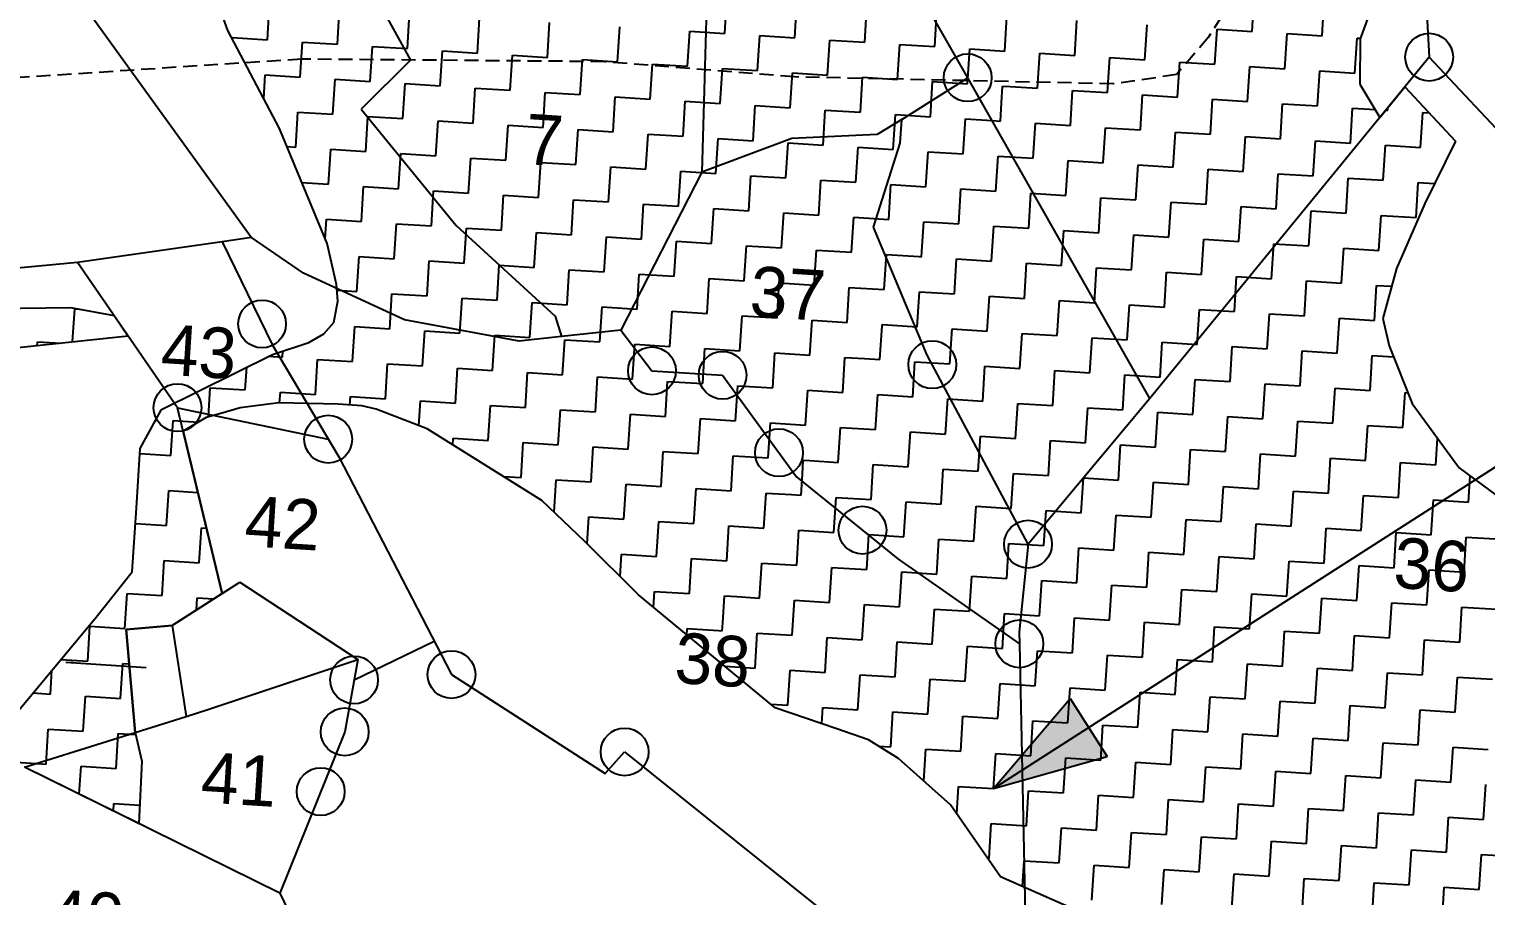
# Model space of a CAD drawing. Header units: metres. Extents: x 283327 to 285518, y 2014808 to 2017186.
# Drawn here: x 283588 to 284109, y 2015779 to 2016089 of the extents above; entities that cross this region are included whole.
import ezdxf
from ezdxf.enums import TextEntityAlignment as Align

# ---------------------------------------------------------------- set-up
doc = ezdxf.new("R2010")
doc.units = ezdxf.units.M
doc.header["$MEASUREMENT"] = 0
doc.linetypes.add('DASHED', pattern=[0.75, 0.5, -0.25])
for name, color, linetype in [('LINE_FOOTPATH', 1, 'DASHED'), ('POLY_HATCH', 12, 'Continuous'), ('POLY_PARCEL', 6, 'Continuous'), ('TEXT_PARCEL', 7, 'Continuous')]:
    doc.layers.add(name, color=color, linetype=linetype)
doc.styles.get("Standard").update_dxf_attribs({"font": 'arial.ttf'})
doc.styles.add('TEXT_MAP', font='', dxfattribs={"height": 2.5})
doc.styles.get('TEXT_MAP').set_extended_font_data('Kruti Dev 050')
doc.dimstyles.get("Standard").update_dxf_attribs({"dimtxt": 0.18, "dimasz": 0.18, "dimexe": 0.18, "dimexo": 0.0625, "dimgap": 0.09, "dimtad": 0, "dimtih": 1, "dimtoh": 1, "dimdec": 4, "dimzin": 0, "dimdsep": 46, "dimtxsty": 'Standard', "dimcen": 0.09, "dimadec": 0, "dimazin": 0, "dimtfac": 1, "dimtdec": 4, "dimtofl": 0, "dimtmove": 0, "dimatfit": 3, "dimfxl": 1, "dimtolj": 1, "dimtzin": 0, "dimarcsym": 0})

msp = doc.modelspace()

# ---------------------------------------------------------------- hatches: boundary and pattern name
h = msp.add_hatch(color=256)
h.paths.add_polyline_path([(283966.62, 2015839.52), (283959.95, 2015849.92), (283932.61, 2015817.73)])
h.paths.add_polyline_path([(283932.61, 2015817.73), (283973.28, 2015829.12), (283966.62, 2015839.52)])

# ---------------------------------------------------------------- linework, layer by layer
for points in [[(283932.61, 2015817.73), (284137.47, 2015949.01)], [(283932.61, 2015817.73), (283959.95, 2015849.92)], [(283959.95, 2015849.92), (283973.28, 2015829.12)], [(283932.61, 2015817.73), (283973.28, 2015829.12)]]:
    msp.add_lwpolyline(points)
for centre in [(284088.29, 2016079.09), (283923.38, 2016071.74), (283671.2, 2015983.74), (283810.53, 2015966.99), (283910.72, 2015969.2), (283835.78, 2015965.41), (283640.97, 2015953.83), (283694.83, 2015942.56), (283855.94, 2015937.74), (283885.77, 2015910.06), (283944.95, 2015905.03), (283941.84, 2015869.43), (283738.89, 2015858.45), (283704.08, 2015856.53), (283700.73, 2015837.98), (283800.77, 2015830.81), (283692.16, 2015816.63)]:
    msp.add_circle(centre, 8.54)
at = {"layer": 'LINE_FOOTPATH', "ltscale": 10}
for p, q in [((284030.33, 2016119.02), (284009.44, 2016086.23)), ((284009.44, 2016086.23), (283998.01, 2016072.84)), ((283685.37, 2016078.39), (283575.49, 2016071.2)), ((283793.56, 2016077.47), (283685.37, 2016078.39)), ((283861.47, 2016072.02), (283793.56, 2016077.47)), ((283975.45, 2016069.55), (283861.47, 2016072.02)), ((283998.01, 2016072.84), (283975.45, 2016069.55))]:
    msp.add_line(p, q, dxfattribs=at)
at = {"layer": 'POLY_HATCH'}
for p, q in [((284072.88, 2016110.89), (284063.63, 2016085.64)), ((283658.98, 2016088.57), (283651.72, 2016108.61)), ((283677.39, 2016053.62), (283658.98, 2016088.57)), ((284063.63, 2016085.64), (284063.57, 2016069.39)), ((284063.57, 2016069.39), (284070.69, 2016057.58)), ((284070.69, 2016057.58), (284079.62, 2016068.5)), ((284079.62, 2016068.5), (284097.7, 2016049.07)), ((283694.41, 2016012.53), (283677.39, 2016053.62)), ((284097.7, 2016049.07), (284086.73, 2016026.81)), ((284086.73, 2016026.81), (284076.65, 2016003.53)), ((283697.74, 2015997.84), (283694.41, 2016012.53)), ((284076.65, 2016003.53), (284071.7, 2015985.67)), ((283698.22, 2015991.85), (283697.74, 2015997.84)), ((283696.89, 2015984.27), (283698.22, 2015991.85)), ((283568.57, 2015989.22), (283602.68, 2015989.63)), ((283602.68, 2015989.63), (283618.31, 2015986.75)), ((283618.31, 2015986.75), (283623.37, 2015979.39)), ((284071.7, 2015985.67), (284073.96, 2015975.96)), ((283687.92, 2015977.17), (283693.23, 2015980.24)), ((283693.23, 2015980.24), (283696.89, 2015984.27)), ((283623.37, 2015979.39), (283568.41, 2015973.62)), ((283674.87, 2015972.88), (283687.92, 2015977.17)), ((284073.96, 2015975.96), (284082.23, 2015955.36)), ((283635.29, 2015953.23), (283674.87, 2015972.88)), ((283663.39, 2015953.83), (283656.44, 2015951.71)), ((283677.13, 2015955.52), (283663.39, 2015953.83)), ((283698.4, 2015955.03), (283677.13, 2015955.52)), ((283706.89, 2015954.5), (283698.4, 2015955.03)), ((283711.93, 2015953.33), (283706.89, 2015954.5)), ((284082.23, 2015955.36), (284098.97, 2015932.31)), ((283627.6, 2015939.24), (283635.29, 2015953.23)), ((283651.25, 2015950.34), (283643, 2015945.4)), ((283656.44, 2015951.71), (283651.25, 2015950.34)), ((283730.23, 2015946.22), (283711.93, 2015953.33)), ((283643, 2015945.4), (283656.91, 2015887.42)), ((283771.22, 2015920.65), (283730.23, 2015946.22)), ((283626.26, 2015918.03), (283627.6, 2015939.24)), ((284098.97, 2015932.31), (284124.58, 2015913.48)), ((283624.82, 2015895.13), (283626.26, 2015918.03)), ((283786.49, 2015906.06), (283771.22, 2015920.65)), ((283805.74, 2015886.97), (283786.49, 2015906.06)), ((283611.87, 2015878.92), (283624.82, 2015895.13)), ((283656.91, 2015887.42), (283639.12, 2015875.97)), ((283854.61, 2015846.55), (283805.74, 2015886.97)), ((283584.22, 2015845.74), (283611.87, 2015878.92)), ((283639.12, 2015875.97), (283622.58, 2015874.58)), ((283622.58, 2015874.58), (283625.78, 2015837.73)), ((283876.3, 2015839.23), (283854.61, 2015846.55)), ((283887.97, 2015835.09), (283876.3, 2015839.23)), ((283625.78, 2015837.73), (283628.18, 2015827.46)), ((283898.63, 2015828.46), (283887.97, 2015835.09)), ((283627.19, 2015805.19), (283586.33, 2015825.33)), ((283628.18, 2015827.46), (283627.19, 2015805.19)), ((283917.19, 2015811.96), (283898.63, 2015828.46)), ((283935.16, 2015786.13), (283917.19, 2015811.96)), ((283966.66, 2015772.23), (283935.16, 2015786.13))]:
    msp.add_line(p, q, dxfattribs=at)
at = {"layer": 'POLY_HATCH', "linetype": 'Continuous'}
for p, q in [((283836.53, 2016087.57), (283837.32, 2016100.08)), ((284025, 2016088.27), (284025.79, 2016100.78)), ((283673.09, 2016085.29), (283673.87, 2016097.8)), ((283698.11, 2016083.71), (283698.9, 2016096.23)), ((283723.13, 2016082.14), (283723.92, 2016094.65)), ((283861.56, 2016085.99), (283862.34, 2016098.51)), ((283886.58, 2016084.42), (283887.37, 2016096.93)), ((283911.61, 2016082.84), (283912.39, 2016095.36)), ((284050.03, 2016086.7), (284050.81, 2016099.21)), ((283748.16, 2016080.57), (283748.95, 2016093.08)), ((283773.18, 2016078.99), (283773.97, 2016091.5)), ((283798.21, 2016077.42), (283799, 2016089.93)), ((283936.63, 2016081.27), (283937.42, 2016093.78)), ((283961.65, 2016079.7), (283962.44, 2016092.21)), ((283986.68, 2016078.12), (283987.47, 2016090.63)), ((284011.7, 2016076.55), (284012.49, 2016089.06)), ((284012.49, 2016089.06), (284025, 2016088.27)), ((283660.54, 2016085.6), (283660.57, 2016086.08)), ((283660.57, 2016086.08), (283673.09, 2016085.29)), ((283684.81, 2016071.99), (283685.6, 2016084.5)), ((283685.6, 2016084.5), (283698.11, 2016083.71)), ((283823.23, 2016075.84), (283824.02, 2016088.35)), ((283824.02, 2016088.35), (283836.53, 2016087.57)), ((283848.26, 2016074.27), (283849.04, 2016086.78)), ((283849.04, 2016086.78), (283861.56, 2016085.99)), ((283873.28, 2016072.69), (283874.07, 2016085.21)), ((283874.07, 2016085.21), (283886.58, 2016084.42)), ((284036.73, 2016074.97), (284037.51, 2016087.49)), ((284037.51, 2016087.49), (284050.03, 2016086.7)), ((284061.75, 2016073.4), (284062.54, 2016085.91)), ((284062.54, 2016085.91), (284063.7, 2016085.84)), ((283709.84, 2016070.41), (283710.62, 2016082.93)), ((283710.62, 2016082.93), (283723.13, 2016082.14)), ((283734.86, 2016068.84), (283735.65, 2016081.35)), ((283735.65, 2016081.35), (283748.16, 2016080.57)), ((283759.88, 2016067.27), (283760.67, 2016079.78)), ((283760.67, 2016079.78), (283773.18, 2016078.99)), ((283898.31, 2016071.12), (283899.09, 2016083.63)), ((283899.09, 2016083.63), (283911.61, 2016082.84)), ((283923.33, 2016069.54), (283924.12, 2016082.06)), ((283924.12, 2016082.06), (283936.63, 2016081.27)), ((283948.35, 2016067.97), (283949.14, 2016080.48)), ((283949.14, 2016080.48), (283961.65, 2016079.7)), ((283973.38, 2016066.4), (283974.17, 2016078.91)), ((283974.17, 2016078.91), (283986.68, 2016078.12)), ((283784.91, 2016065.69), (283785.7, 2016078.2)), ((283785.7, 2016078.2), (283798.21, 2016077.42)), ((283809.93, 2016064.12), (283810.72, 2016076.63)), ((283810.72, 2016076.63), (283823.23, 2016075.84)), ((283834.96, 2016062.54), (283835.74, 2016075.06)), ((283835.74, 2016075.06), (283848.26, 2016074.27)), ((283859.98, 2016060.97), (283860.77, 2016073.48)), ((283860.77, 2016073.48), (283873.28, 2016072.69)), ((283998.4, 2016064.82), (283999.19, 2016077.33)), ((283999.19, 2016077.33), (284011.7, 2016076.55)), ((284023.43, 2016063.25), (284024.22, 2016075.76)), ((284024.22, 2016075.76), (284036.73, 2016074.97)), ((284048.45, 2016061.67), (284049.24, 2016074.19)), ((284049.24, 2016074.19), (284061.75, 2016073.4)), ((283671.77, 2016064.3), (283672.3, 2016072.78)), ((283672.3, 2016072.78), (283684.81, 2016071.99)), ((283696.54, 2016058.69), (283697.32, 2016071.2)), ((283697.32, 2016071.2), (283709.84, 2016070.41)), ((283721.56, 2016057.12), (283722.35, 2016069.63)), ((283722.35, 2016069.63), (283734.86, 2016068.84)), ((283885.01, 2016059.39), (283885.79, 2016071.91)), ((283885.79, 2016071.91), (283898.31, 2016071.12)), ((283910.03, 2016057.82), (283910.82, 2016070.33)), ((283910.82, 2016070.33), (283923.33, 2016069.54)), ((283935.46, 2016062.75), (283935.84, 2016068.76)), ((283935.84, 2016068.76), (283938.59, 2016068.58)), ((283938.59, 2016068.58), (283948.35, 2016067.97)), ((283746.58, 2016055.54), (283747.37, 2016068.05)), ((283747.37, 2016068.05), (283759.88, 2016067.27)), ((283771.61, 2016053.97), (283772.4, 2016066.48)), ((283772.4, 2016066.48), (283784.91, 2016065.69)), ((283796.63, 2016052.39), (283797.42, 2016064.9)), ((283797.42, 2016064.9), (283809.93, 2016064.12)), ((283821.66, 2016050.82), (283822.45, 2016063.33)), ((283822.45, 2016063.33), (283834.96, 2016062.54)), ((283960.08, 2016054.67), (283960.87, 2016067.18)), ((283960.87, 2016067.18), (283973.38, 2016066.4)), ((283985.1, 2016053.1), (283985.89, 2016065.61)), ((283985.89, 2016065.61), (283998.4, 2016064.82)), ((284010.13, 2016051.52), (284010.92, 2016064.03)), ((284010.92, 2016064.03), (284023.43, 2016063.25)), ((283683.24, 2016046.96), (283684.02, 2016059.48)), ((283684.02, 2016059.48), (283696.54, 2016058.69)), ((283708.26, 2016045.39), (283709.05, 2016057.9)), ((283709.05, 2016057.9), (283721.56, 2016057.12)), ((283846.68, 2016049.24), (283847.47, 2016061.76)), ((283847.47, 2016061.76), (283859.98, 2016060.97)), ((283871.71, 2016047.67), (283872.49, 2016060.18)), ((283872.49, 2016060.18), (283885.01, 2016059.39)), ((283896.73, 2016046.09), (283897.52, 2016058.61)), ((283897.52, 2016058.61), (283910.03, 2016057.82)), ((283935.06, 2016056.25), (283935.46, 2016062.75)), ((284035.15, 2016049.95), (284035.94, 2016062.46)), ((284035.94, 2016062.46), (284048.45, 2016061.67)), ((284060.18, 2016048.37), (284060.96, 2016060.89)), ((284060.96, 2016060.89), (284069, 2016060.38)), ((284072.78, 2016060.14), (284073.48, 2016060.1)), ((284073.48, 2016060.1), (284073.54, 2016061.07)), ((284085.2, 2016046.8), (284085.99, 2016059.31)), ((284085.99, 2016059.31), (284088.3, 2016059.17)), ((283733.29, 2016043.82), (283734.07, 2016056.33)), ((283734.07, 2016056.33), (283746.58, 2016055.54)), ((283758.31, 2016042.24), (283759.1, 2016054.75)), ((283759.1, 2016054.75), (283771.61, 2016053.97)), ((283783.33, 2016040.67), (283784.12, 2016053.18)), ((283784.12, 2016053.18), (283796.63, 2016052.39)), ((283921.76, 2016044.52), (283922.54, 2016057.03)), ((283922.54, 2016057.03), (283932.08, 2016056.43)), ((283932.08, 2016056.43), (283935.06, 2016056.25)), ((283946.78, 2016042.95), (283947.57, 2016055.46)), ((283947.57, 2016055.46), (283960.08, 2016054.67)), ((283971.8, 2016041.37), (283972.59, 2016053.88)), ((283972.59, 2016053.88), (283985.1, 2016053.1)), ((283808.36, 2016039.09), (283809.15, 2016051.6)), ((283809.15, 2016051.6), (283821.66, 2016050.82)), ((283833.38, 2016037.52), (283834.17, 2016050.03)), ((283834.17, 2016050.03), (283846.68, 2016049.24)), ((283858.41, 2016035.94), (283859.19, 2016048.46)), ((283859.19, 2016048.46), (283871.71, 2016047.67)), ((283996.83, 2016039.8), (283997.62, 2016052.31)), ((283997.62, 2016052.31), (284010.13, 2016051.52)), ((284021.85, 2016038.22), (284022.64, 2016050.74)), ((284022.64, 2016050.74), (284035.15, 2016049.95)), ((284046.88, 2016036.65), (284047.67, 2016049.16)), ((284047.67, 2016049.16), (284060.18, 2016048.37)), ((284071.9, 2016035.07), (284072.69, 2016047.59)), ((284072.69, 2016047.59), (284085.2, 2016046.8)), ((283680.07, 2016047.16), (283683.24, 2016046.96)), ((283694.96, 2016033.66), (283695.75, 2016046.18)), ((283695.75, 2016046.18), (283708.26, 2016045.39)), ((283719.99, 2016032.09), (283720.77, 2016044.6)), ((283720.77, 2016044.6), (283733.29, 2016043.82)), ((283745.01, 2016030.52), (283745.8, 2016043.03)), ((283745.8, 2016043.03), (283758.31, 2016042.24)), ((283883.43, 2016034.37), (283884.22, 2016046.88)), ((283884.22, 2016046.88), (283896.73, 2016046.09)), ((283908.46, 2016032.8), (283909.24, 2016045.31)), ((283909.24, 2016045.31), (283921.76, 2016044.52)), ((283933.48, 2016031.22), (283934.27, 2016043.73)), ((283934.27, 2016043.73), (283946.78, 2016042.95)), ((283770.03, 2016028.94), (283770.82, 2016041.45)), ((283770.82, 2016041.45), (283783.33, 2016040.67)), ((283795.06, 2016027.37), (283795.85, 2016039.88)), ((283795.85, 2016039.88), (283808.36, 2016039.09)), ((283820.08, 2016025.79), (283820.87, 2016038.31)), ((283820.87, 2016038.31), (283833.38, 2016037.52)), ((283958.51, 2016029.65), (283959.29, 2016042.16)), ((283959.29, 2016042.16), (283971.8, 2016041.37)), ((283983.53, 2016028.07), (283984.32, 2016040.58)), ((283984.32, 2016040.58), (283996.83, 2016039.8)), ((284008.55, 2016026.5), (284009.34, 2016039.01)), ((284009.34, 2016039.01), (284021.85, 2016038.22)), ((284033.58, 2016024.92), (284034.37, 2016037.44)), ((284034.37, 2016037.44), (284046.88, 2016036.65)), ((283685.41, 2016034.27), (283694.96, 2016033.66)), ((283706.69, 2016020.37), (283707.47, 2016032.88)), ((283707.47, 2016032.88), (283719.99, 2016032.09)), ((283845.11, 2016024.22), (283845.9, 2016036.73)), ((283845.9, 2016036.73), (283858.41, 2016035.94)), ((283870.13, 2016022.64), (283870.92, 2016035.16)), ((283870.92, 2016035.16), (283883.43, 2016034.37)), ((283895.16, 2016021.07), (283895.94, 2016033.58)), ((283895.94, 2016033.58), (283908.46, 2016032.8)), ((283920.18, 2016019.5), (283920.97, 2016032.01)), ((283920.97, 2016032.01), (283933.48, 2016031.22)), ((284058.6, 2016023.35), (284059.39, 2016035.86)), ((284059.39, 2016035.86), (284071.9, 2016035.07)), ((284083.63, 2016021.78), (284084.42, 2016034.29)), ((284084.42, 2016034.29), (284090.23, 2016033.92)), ((283731.71, 2016018.79), (283732.5, 2016031.3)), ((283732.5, 2016031.3), (283745.01, 2016030.52)), ((283756.74, 2016017.22), (283757.52, 2016029.73)), ((283757.52, 2016029.73), (283770.03, 2016028.94)), ((283781.76, 2016015.64), (283782.55, 2016028.15)), ((283782.55, 2016028.15), (283795.06, 2016027.37)), ((283806.78, 2016014.07), (283807.57, 2016026.58)), ((283807.57, 2016026.58), (283820.08, 2016025.79)), ((283945.21, 2016017.92), (283945.99, 2016030.43)), ((283945.99, 2016030.43), (283958.51, 2016029.65)), ((283970.23, 2016016.35), (283971.02, 2016028.86)), ((283971.02, 2016028.86), (283983.53, 2016028.07)), ((283995.26, 2016014.77), (283996.04, 2016027.29)), ((283996.04, 2016027.29), (284008.55, 2016026.5)), ((283831.81, 2016012.49), (283832.6, 2016025.01)), ((283832.6, 2016025.01), (283845.11, 2016024.22)), ((283856.83, 2016010.92), (283857.62, 2016023.43)), ((283857.62, 2016023.43), (283870.13, 2016022.64)), ((283881.86, 2016009.35), (283882.64, 2016021.86)), ((283882.64, 2016021.86), (283895.16, 2016021.07)), ((284020.28, 2016013.2), (284021.07, 2016025.71)), ((284021.07, 2016025.71), (284033.58, 2016024.92)), ((284045.3, 2016011.62), (284046.09, 2016024.14)), ((284046.09, 2016024.14), (284058.6, 2016023.35)), ((284070.33, 2016010.05), (284071.12, 2016022.56)), ((284071.12, 2016022.56), (284083.63, 2016021.78)), ((283693.73, 2016014.15), (283694.17, 2016021.15)), ((283694.17, 2016021.15), (283706.69, 2016020.37)), ((283718.41, 2016007.07), (283719.2, 2016019.58)), ((283719.2, 2016019.58), (283731.71, 2016018.79)), ((283743.44, 2016005.49), (283744.22, 2016018)), ((283744.22, 2016018), (283756.74, 2016017.22)), ((283768.46, 2016003.92), (283769.25, 2016016.43)), ((283769.25, 2016016.43), (283781.76, 2016015.64)), ((283907, 2016009.66), (283907.67, 2016020.28)), ((283907.67, 2016020.28), (283912.53, 2016019.98)), ((283912.53, 2016019.98), (283920.18, 2016019.5)), ((283931.91, 2016006.2), (283932.69, 2016018.71)), ((283932.69, 2016018.71), (283945.21, 2016017.92)), ((283956.93, 2016004.62), (283957.72, 2016017.13)), ((283957.72, 2016017.13), (283970.23, 2016016.35)), ((283793.48, 2016002.34), (283794.27, 2016014.86)), ((283794.27, 2016014.86), (283806.78, 2016014.07)), ((283818.51, 2016000.77), (283819.3, 2016013.28)), ((283819.3, 2016013.28), (283831.81, 2016012.49)), ((283843.53, 2015999.19), (283844.32, 2016011.71)), ((283844.32, 2016011.71), (283856.83, 2016010.92)), ((283981.96, 2016003.05), (283982.74, 2016015.56)), ((283982.74, 2016015.56), (283995.26, 2016014.77)), ((284006.98, 2016001.47), (284007.77, 2016013.99)), ((284007.77, 2016013.99), (284020.28, 2016013.2)), ((284032, 2015999.9), (284032.79, 2016012.41)), ((284032.79, 2016012.41), (284045.3, 2016011.62)), ((283705.11, 2015995.34), (283705.9, 2016007.85)), ((283705.9, 2016007.85), (283718.41, 2016007.07)), ((283730.14, 2015993.77), (283730.92, 2016006.28)), ((283730.92, 2016006.28), (283743.44, 2016005.49)), ((283868.56, 2015997.62), (283869.35, 2016010.13)), ((283869.35, 2016010.13), (283881.86, 2016009.35)), ((283893.58, 2015996.05), (283894.37, 2016008.56)), ((283894.37, 2016008.56), (283906.02, 2016007.83)), ((283906.02, 2016007.83), (283906.88, 2016007.77)), ((283906.88, 2016007.77), (283907, 2016009.66)), ((283918.61, 2015994.47), (283919.39, 2016006.98)), ((283919.39, 2016006.98), (283931.91, 2016006.2)), ((284057.03, 2015998.33), (284057.82, 2016010.84)), ((284057.82, 2016010.84), (284070.33, 2016010.05)), ((283755.16, 2015992.19), (283755.95, 2016004.7)), ((283755.95, 2016004.7), (283768.46, 2016003.92)), ((283780.19, 2015990.62), (283780.97, 2016003.13)), ((283780.97, 2016003.13), (283793.48, 2016002.34)), ((283805.21, 2015989.04), (283806, 2016001.56)), ((283806, 2016001.56), (283818.51, 2016000.77)), ((283943.63, 2015992.9), (283944.42, 2016005.41)), ((283944.42, 2016005.41), (283956.93, 2016004.62)), ((283968.66, 2015991.32), (283969.44, 2016003.84)), ((283969.44, 2016003.84), (283981.96, 2016003.05)), ((283993.68, 2015989.75), (283994.47, 2016002.26)), ((283994.47, 2016002.26), (284006.98, 2016001.47)), ((284018.71, 2015988.17), (284019.49, 2016000.69)), ((284019.49, 2016000.69), (284032, 2015999.9)), ((283697.9, 2015995.79), (283705.11, 2015995.34)), ((283830.23, 2015987.47), (283831.02, 2015999.98)), ((283831.02, 2015999.98), (283843.53, 2015999.19)), ((283855.26, 2015985.9), (283856.05, 2015998.41)), ((283856.05, 2015998.41), (283868.56, 2015997.62)), ((283880.28, 2015984.32), (283881.07, 2015996.83)), ((283881.07, 2015996.83), (283893.58, 2015996.05)), ((284043.73, 2015986.6), (284044.52, 2015999.11)), ((284044.52, 2015999.11), (284057.03, 2015998.33)), ((284068.75, 2015985.03), (284069.54, 2015997.54)), ((284069.54, 2015997.54), (284074.9, 2015997.2)), ((283716.84, 2015982.04), (283717.62, 2015994.55)), ((283717.62, 2015994.55), (283730.14, 2015993.77)), ((283741.86, 2015980.47), (283742.65, 2015992.98)), ((283742.65, 2015992.98), (283755.16, 2015992.19)), ((283766.89, 2015978.89), (283767.67, 2015991.41)), ((283767.67, 2015991.41), (283780.19, 2015990.62)), ((283905.31, 2015982.75), (283906.1, 2015995.26)), ((283906.1, 2015995.26), (283918.61, 2015994.47)), ((283930.33, 2015981.17), (283931.12, 2015993.68)), ((283931.12, 2015993.68), (283943.63, 2015992.9)), ((283955.36, 2015979.6), (283956.14, 2015992.11)), ((283956.14, 2015992.11), (283968.66, 2015991.32)), ((283980.38, 2015978.02), (283981.17, 2015990.54)), ((283981.17, 2015990.54), (283993.68, 2015989.75)), ((283603.48, 2015977.3), (283604.23, 2015989.13)), ((283604.23, 2015989.13), (283606.05, 2015989.01)), ((283791.91, 2015977.32), (283792.7, 2015989.83)), ((283792.7, 2015989.83), (283805.21, 2015989.04)), ((283816.94, 2015975.74), (283817.72, 2015988.26)), ((283817.72, 2015988.26), (283830.23, 2015987.47)), ((283841.96, 2015974.17), (283842.75, 2015986.68)), ((283842.75, 2015986.68), (283855.26, 2015985.9)), ((283866.98, 2015972.6), (283867.77, 2015985.11)), ((283867.77, 2015985.11), (283880.28, 2015984.32)), ((284005.41, 2015976.45), (284006.19, 2015988.96)), ((284006.19, 2015988.96), (284018.71, 2015988.17)), ((284030.43, 2015974.87), (284031.22, 2015987.39)), ((284031.22, 2015987.39), (284043.73, 2015986.6)), ((284055.45, 2015973.3), (284056.24, 2015985.81)), ((284056.24, 2015985.81), (284068.75, 2015985.03)), ((283703.54, 2015970.32), (283704.32, 2015982.83)), ((283704.32, 2015982.83), (283716.84, 2015982.04)), ((283728.56, 2015968.74), (283729.35, 2015981.25)), ((283729.35, 2015981.25), (283741.86, 2015980.47)), ((283892.01, 2015971.02), (283892.77, 2015983.12)), ((283892.77, 2015983.12), (283892.8, 2015983.53)), ((283892.8, 2015983.53), (283892.99, 2015983.52)), ((283892.99, 2015983.52), (283905.31, 2015982.75)), ((283917.03, 2015969.45), (283917.82, 2015981.96)), ((283917.82, 2015981.96), (283930.33, 2015981.17)), ((283942.06, 2015967.87), (283942.84, 2015980.39)), ((283942.84, 2015980.39), (283955.36, 2015979.6)), ((283590.84, 2015975.98), (283590.93, 2015977.4)), ((283590.93, 2015977.4), (283599.36, 2015976.87)), ((283753.59, 2015967.17), (283754.37, 2015979.68)), ((283754.37, 2015979.68), (283766.89, 2015978.89)), ((283778.61, 2015965.59), (283779.4, 2015978.11)), ((283779.4, 2015978.11), (283791.91, 2015977.32)), ((283803.64, 2015964.02), (283804.42, 2015976.53)), ((283804.42, 2015976.53), (283816.94, 2015975.74)), ((283828.66, 2015962.44), (283829.45, 2015974.96)), ((283829.45, 2015974.96), (283841.96, 2015974.17)), ((283967.08, 2015966.3), (283967.87, 2015978.81)), ((283967.87, 2015978.81), (283980.38, 2015978.02)), ((283992.11, 2015964.72), (283992.89, 2015977.24)), ((283992.89, 2015977.24), (284005.41, 2015976.45)), ((284017.13, 2015963.15), (284017.92, 2015975.66)), ((284017.92, 2015975.66), (284030.43, 2015974.87)), ((283673.51, 2015972.21), (283678.51, 2015971.89)), ((283678.51, 2015971.89), (283678.65, 2015974.12)), ((283690.24, 2015958.59), (283691.03, 2015971.1)), ((283691.03, 2015971.1), (283703.54, 2015970.32)), ((283715.26, 2015957.02), (283716.05, 2015969.53)), ((283716.05, 2015969.53), (283728.56, 2015968.74)), ((283853.68, 2015960.87), (283854.47, 2015973.38)), ((283854.47, 2015973.38), (283866.98, 2015972.6)), ((283878.71, 2015959.3), (283879.5, 2015971.81)), ((283879.5, 2015971.81), (283886.47, 2015971.37)), ((283886.47, 2015971.37), (283892.01, 2015971.02)), ((283903.73, 2015957.72), (283904.52, 2015970.23)), ((283904.52, 2015970.23), (283917.03, 2015969.45)), ((284042.16, 2015961.58), (284042.94, 2015974.09)), ((284042.94, 2015974.09), (284055.45, 2015973.3)), ((284067.18, 2015960), (284067.97, 2015972.51)), ((284067.97, 2015972.51), (284075.54, 2015972.04)), ((283665.21, 2015960.17), (283665.73, 2015968.34)), ((283740.29, 2015955.44), (283741.07, 2015967.96)), ((283741.07, 2015967.96), (283753.59, 2015967.17)), ((283765.31, 2015953.87), (283766.1, 2015966.38)), ((283766.1, 2015966.38), (283778.61, 2015965.59)), ((283790.34, 2015952.29), (283791.12, 2015964.81)), ((283791.12, 2015964.81), (283803.64, 2015964.02)), ((283928.76, 2015956.15), (283929.55, 2015968.66)), ((283929.55, 2015968.66), (283942.06, 2015967.87)), ((283953.78, 2015954.57), (283954.57, 2015967.09)), ((283954.57, 2015967.09), (283967.08, 2015966.3)), ((283978.81, 2015953), (283979.59, 2015965.51)), ((283979.59, 2015965.51), (283992.11, 2015964.72)), ((283652.05, 2015950.55), (283652.7, 2015960.95)), ((283652.7, 2015960.95), (283665.21, 2015960.17)), ((283677.48, 2015955.51), (283677.73, 2015959.38)), ((283677.73, 2015959.38), (283690.24, 2015958.59)), ((283815.36, 2015950.72), (283816.15, 2015963.23)), ((283816.15, 2015963.23), (283828.66, 2015962.44)), ((283840.39, 2015949.15), (283841.17, 2015961.66)), ((283841.17, 2015961.66), (283853.68, 2015960.87)), ((283865.41, 2015947.57), (283866.2, 2015960.08)), ((283866.2, 2015960.08), (283878.71, 2015959.3)), ((284003.83, 2015951.42), (284004.62, 2015963.94)), ((284004.62, 2015963.94), (284017.13, 2015963.15)), ((284028.86, 2015949.85), (284029.64, 2015962.36)), ((284029.64, 2015962.36), (284042.16, 2015961.58)), ((284053.88, 2015948.28), (284054.67, 2015960.79)), ((284054.67, 2015960.79), (284067.18, 2015960)), ((284078.9, 2015946.7), (284079.69, 2015959.21)), ((284079.69, 2015959.21), (284080.71, 2015959.15)), ((283702.56, 2015954.77), (283702.75, 2015957.8)), ((283702.75, 2015957.8), (283715.26, 2015957.02)), ((283727.22, 2015947.39), (283727.78, 2015956.23)), ((283727.78, 2015956.23), (283740.29, 2015955.44)), ((283752.01, 2015942.14), (283752.8, 2015954.66)), ((283752.8, 2015954.66), (283765.31, 2015953.87)), ((283890.43, 2015946), (283891.22, 2015958.51)), ((283891.22, 2015958.51), (283903.73, 2015957.72)), ((283915.46, 2015944.42), (283916.25, 2015956.93)), ((283916.25, 2015956.93), (283928.76, 2015956.15)), ((283940.48, 2015942.85), (283941.27, 2015955.36)), ((283941.27, 2015955.36), (283953.78, 2015954.57)), ((283965.51, 2015941.27), (283966.29, 2015953.79)), ((283966.29, 2015953.79), (283978.81, 2015953)), ((283638.62, 2015936.72), (283639.4, 2015949.23)), ((283639.4, 2015949.23), (283648.44, 2015948.66)), ((283777.04, 2015940.57), (283777.82, 2015953.08)), ((283777.82, 2015953.08), (283790.34, 2015952.29)), ((283802.06, 2015938.99), (283802.85, 2015951.51)), ((283802.85, 2015951.51), (283815.36, 2015950.72)), ((283827.09, 2015937.42), (283827.87, 2015949.93)), ((283827.87, 2015949.93), (283840.39, 2015949.15)), ((283990.53, 2015939.7), (283991.32, 2015952.21)), ((283991.32, 2015952.21), (284003.83, 2015951.42)), ((284015.56, 2015938.13), (284016.34, 2015950.64)), ((284016.34, 2015950.64), (284028.86, 2015949.85)), ((284040.58, 2015936.55), (284041.37, 2015949.06)), ((284041.37, 2015949.06), (284053.88, 2015948.28)), ((283852.11, 2015935.85), (283852.9, 2015948.36)), ((283852.9, 2015948.36), (283865.41, 2015947.57)), ((283877.13, 2015934.27), (283877.92, 2015946.78)), ((283877.92, 2015946.78), (283890.43, 2015946)), ((283902.16, 2015932.7), (283902.95, 2015945.21)), ((283902.95, 2015945.21), (283915.46, 2015944.42)), ((283927.18, 2015931.12), (283927.97, 2015943.64)), ((283927.97, 2015943.64), (283940.48, 2015942.85)), ((284065.61, 2015934.98), (284066.39, 2015947.49)), ((284066.39, 2015947.49), (284078.9, 2015946.7)), ((283739.35, 2015940.53), (283739.5, 2015942.93)), ((283739.5, 2015942.93), (283752.01, 2015942.14)), ((283763.74, 2015928.84), (283764.52, 2015941.36)), ((283764.52, 2015941.36), (283777.04, 2015940.57)), ((283788.76, 2015927.27), (283789.55, 2015939.78)), ((283789.55, 2015939.78), (283802.06, 2015938.99)), ((283813.79, 2015925.7), (283814.57, 2015938.21)), ((283814.57, 2015938.21), (283827.09, 2015937.42)), ((283952.21, 2015929.55), (283953, 2015942.06)), ((283953, 2015942.06), (283965.51, 2015941.27)), ((283977.23, 2015927.97), (283978.02, 2015940.49)), ((283978.02, 2015940.49), (283990.53, 2015939.7)), ((284002.26, 2015926.4), (284003.04, 2015938.91)), ((284003.04, 2015938.91), (284015.56, 2015938.13)), ((284090.63, 2015933.4), (284091.23, 2015942.96)), ((283627.48, 2015937.42), (283638.62, 2015936.72)), ((283838.81, 2015924.12), (283839.6, 2015936.63)), ((283839.6, 2015936.63), (283852.11, 2015935.85)), ((283864.31, 2015930.03), (283864.62, 2015935.06)), ((283864.62, 2015935.06), (283866.92, 2015934.91)), ((283866.92, 2015934.91), (283877.13, 2015934.27)), ((283888.86, 2015920.97), (283889.65, 2015933.48)), ((283889.65, 2015933.48), (283902.16, 2015932.7)), ((284027.28, 2015924.83), (284028.07, 2015937.34)), ((284028.07, 2015937.34), (284040.58, 2015936.55)), ((284052.31, 2015923.25), (284053.09, 2015935.76)), ((284053.09, 2015935.76), (284065.61, 2015934.98)), ((284077.33, 2015921.68), (284078.12, 2015934.19)), ((284078.12, 2015934.19), (284090.63, 2015933.4)), ((283757.45, 2015929.24), (283763.74, 2015928.84)), ((283775.53, 2015916.54), (283776.25, 2015928.06)), ((283776.25, 2015928.06), (283788.76, 2015927.27)), ((283863.84, 2015922.55), (283864.31, 2015930.03)), ((283913.88, 2015919.4), (283914.67, 2015931.91)), ((283914.67, 2015931.91), (283927.18, 2015931.12)), ((283938.91, 2015917.82), (283939.7, 2015930.34)), ((283939.7, 2015930.34), (283952.21, 2015929.55)), ((283963.93, 2015916.25), (283964.72, 2015928.76)), ((283964.72, 2015928.76), (283977.23, 2015927.97)), ((284102.36, 2015920.1), (284102.94, 2015929.39)), ((283637.04, 2015911.69), (283637.83, 2015924.2)), ((283637.83, 2015924.2), (283648.24, 2015923.55)), ((283800.49, 2015913.97), (283801.27, 2015926.48)), ((283801.27, 2015926.48), (283813.79, 2015925.7)), ((283825.51, 2015912.4), (283826.3, 2015924.91)), ((283826.3, 2015924.91), (283838.81, 2015924.12)), ((283850.54, 2015910.82), (283851.32, 2015923.33)), ((283851.32, 2015923.33), (283860.41, 2015922.76)), ((283860.41, 2015922.76), (283863.84, 2015922.55)), ((283988.96, 2015914.68), (283989.74, 2015927.19)), ((283989.74, 2015927.19), (284002.26, 2015926.4)), ((284013.98, 2015913.1), (284014.77, 2015925.61)), ((284014.77, 2015925.61), (284027.28, 2015924.83)), ((284039.01, 2015911.53), (284039.79, 2015924.04)), ((284039.79, 2015924.04), (284052.31, 2015923.25)), ((284064.03, 2015909.95), (284064.82, 2015922.46)), ((284064.82, 2015922.46), (284077.33, 2015921.68)), ((283875.56, 2015909.25), (283876.35, 2015921.76)), ((283876.35, 2015921.76), (283888.86, 2015920.97)), ((283900.58, 2015907.67), (283901.37, 2015920.19)), ((283901.37, 2015920.19), (283913.88, 2015919.4)), ((283925.61, 2015906.1), (283926.4, 2015918.61)), ((283926.4, 2015918.61), (283938.91, 2015917.82)), ((284089.06, 2015908.38), (284089.84, 2015920.89)), ((284089.84, 2015920.89), (284102.36, 2015920.1)), ((283625.91, 2015912.39), (283637.04, 2015911.69)), ((283787.37, 2015905.19), (283787.97, 2015914.76)), ((283787.97, 2015914.76), (283800.49, 2015913.97)), ((283812.21, 2015900.67), (283813, 2015913.18)), ((283813, 2015913.18), (283825.51, 2015912.4)), ((283950.63, 2015904.52), (283951.42, 2015917.04)), ((283951.42, 2015917.04), (283963.93, 2015916.25)), ((283975.66, 2015902.95), (283976.45, 2015915.46)), ((283976.45, 2015915.46), (283988.96, 2015914.68)), ((284000.68, 2015901.38), (284001.47, 2015913.89)), ((284001.47, 2015913.89), (284013.98, 2015913.1)), ((284025.71, 2015899.8), (284026.49, 2015912.31)), ((284026.49, 2015912.31), (284039.01, 2015911.53)), ((283648.77, 2015898.39), (283649.55, 2015910.9)), ((283649.55, 2015910.9), (283651.3, 2015910.79)), ((283837.24, 2015899.1), (283838.02, 2015911.61)), ((283838.02, 2015911.61), (283850.54, 2015910.82)), ((283862.26, 2015897.52), (283863.05, 2015910.03)), ((283863.05, 2015910.03), (283875.56, 2015909.25)), ((283887.29, 2015895.95), (283888.07, 2015908.46)), ((283888.07, 2015908.46), (283900.58, 2015907.67)), ((283912.31, 2015894.37), (283913.1, 2015906.89)), ((283913.1, 2015906.89), (283925.61, 2015906.1)), ((284050.73, 2015898.23), (284051.52, 2015910.74)), ((284051.52, 2015910.74), (284064.03, 2015909.95)), ((284075.76, 2015896.65), (284076.54, 2015909.17)), ((284076.54, 2015909.17), (284089.06, 2015908.38)), ((284100.78, 2015895.08), (284101.57, 2015907.59)), ((284101.57, 2015907.59), (284114.08, 2015906.8)), ((283937.33, 2015892.8), (283938.12, 2015905.31)), ((283938.12, 2015905.31), (283950.63, 2015904.52)), ((283962.36, 2015891.23), (283963.15, 2015903.74)), ((283963.15, 2015903.74), (283975.66, 2015902.95)), ((283987.38, 2015889.65), (283988.17, 2015902.16)), ((283988.17, 2015902.16), (284000.68, 2015901.38)), ((283635.47, 2015886.67), (283636.25, 2015899.18)), ((283636.25, 2015899.18), (283648.77, 2015898.39)), ((283799.2, 2015893.46), (283799.7, 2015901.46)), ((283799.7, 2015901.46), (283812.21, 2015900.67)), ((283823.94, 2015887.37), (283824.72, 2015899.88)), ((283824.72, 2015899.88), (283837.24, 2015899.1)), ((283848.96, 2015885.8), (283849.75, 2015898.31)), ((283849.75, 2015898.31), (283862.26, 2015897.52)), ((283873.99, 2015884.22), (283874.77, 2015896.74)), ((283874.77, 2015896.74), (283887.29, 2015895.95)), ((284012.41, 2015888.08), (284013.2, 2015900.59)), ((284013.2, 2015900.59), (284025.71, 2015899.8)), ((284037.43, 2015886.5), (284038.22, 2015899.01)), ((284038.22, 2015899.01), (284050.73, 2015898.23)), ((284062.46, 2015884.93), (284063.24, 2015897.44)), ((284063.24, 2015897.44), (284075.76, 2015896.65)), ((283899.01, 2015882.65), (283899.8, 2015895.16)), ((283899.8, 2015895.16), (283912.31, 2015894.37)), ((283924.04, 2015881.07), (283924.82, 2015893.59)), ((283924.82, 2015893.59), (283937.33, 2015892.8)), ((283949.06, 2015879.5), (283949.85, 2015892.01)), ((283949.85, 2015892.01), (283962.36, 2015891.23)), ((284087.48, 2015883.35), (284088.27, 2015895.87)), ((284088.27, 2015895.87), (284100.78, 2015895.08)), ((283622.17, 2015874.94), (283622.95, 2015887.45)), ((283622.95, 2015887.45), (283635.47, 2015886.67)), ((283811.07, 2015882.56), (283811.43, 2015888.16)), ((283811.43, 2015888.16), (283823.94, 2015887.37)), ((283835.84, 2015876.94), (283836.45, 2015886.58)), ((283836.45, 2015886.58), (283840.86, 2015886.31)), ((283840.86, 2015886.31), (283848.96, 2015885.8)), ((283974.08, 2015877.93), (283974.87, 2015890.44)), ((283974.87, 2015890.44), (283987.38, 2015889.65)), ((283999.11, 2015876.35), (283999.9, 2015888.86)), ((283999.9, 2015888.86), (284012.41, 2015888.08)), ((284024.13, 2015874.78), (284024.92, 2015887.29)), ((284024.92, 2015887.29), (284037.43, 2015886.5)), ((283647.7, 2015881.49), (283647.98, 2015885.88)), ((283647.98, 2015885.88), (283653.93, 2015885.5)), ((283860.69, 2015872.5), (283861.47, 2015885.01)), ((283861.47, 2015885.01), (283873.99, 2015884.22)), ((283885.71, 2015870.92), (283886.5, 2015883.44)), ((283886.5, 2015883.44), (283899.01, 2015882.65)), ((283910.74, 2015869.35), (283911.52, 2015881.86)), ((283911.52, 2015881.86), (283924.04, 2015881.07)), ((284049.16, 2015873.2), (284049.94, 2015885.71)), ((284049.94, 2015885.71), (284062.46, 2015884.93)), ((284074.18, 2015871.63), (284074.97, 2015884.14)), ((284074.97, 2015884.14), (284087.48, 2015883.35)), ((284099.21, 2015870.05), (284099.99, 2015882.57)), ((284099.99, 2015882.57), (284112.51, 2015881.78)), ((283608.87, 2015863.22), (283609.65, 2015875.73)), ((283609.65, 2015875.73), (283622.17, 2015874.94)), ((283835.66, 2015874.07), (283835.84, 2015876.94)), ((283935.76, 2015867.77), (283936.55, 2015880.29)), ((283936.55, 2015880.29), (283949.06, 2015879.5)), ((283960.78, 2015866.2), (283961.57, 2015878.71)), ((283961.57, 2015878.71), (283974.08, 2015877.93)), ((283985.81, 2015864.63), (283986.6, 2015877.14)), ((283986.6, 2015877.14), (283999.11, 2015876.35)), ((283823.01, 2015872.68), (283823.15, 2015874.86)), ((283823.15, 2015874.86), (283834.35, 2015874.15)), ((283834.35, 2015874.15), (283835.66, 2015874.07)), ((283847.39, 2015860.77), (283848.17, 2015873.29)), ((283848.17, 2015873.29), (283860.69, 2015872.5)), ((283872.41, 2015859.2), (283873.2, 2015871.71)), ((283873.2, 2015871.71), (283885.71, 2015870.92)), ((284010.83, 2015863.05), (284011.62, 2015875.56)), ((284011.62, 2015875.56), (284024.13, 2015874.78)), ((284035.86, 2015861.48), (284036.65, 2015873.99)), ((284036.65, 2015873.99), (284049.16, 2015873.2)), ((284060.88, 2015859.9), (284061.67, 2015872.42)), ((284061.67, 2015872.42), (284074.18, 2015871.63)), ((284085.91, 2015858.33), (284086.69, 2015870.84)), ((284086.69, 2015870.84), (284099.21, 2015870.05)), ((283897.44, 2015857.62), (283898.22, 2015870.14)), ((283898.22, 2015870.14), (283910.74, 2015869.35)), ((283922.46, 2015856.05), (283923.25, 2015868.56)), ((283923.25, 2015868.56), (283935.76, 2015867.77)), ((283947.49, 2015854.48), (283948.27, 2015866.99)), ((283948.27, 2015866.99), (283960.78, 2015866.2)), ((283972.51, 2015852.9), (283973.3, 2015865.41)), ((283973.3, 2015865.41), (283985.81, 2015864.63)), ((283595.57, 2015851.49), (283596.1, 2015860)), ((283599.29, 2015863.82), (283608.87, 2015863.22)), ((283620.59, 2015849.92), (283621.38, 2015862.43)), ((283621.38, 2015862.43), (283623.65, 2015862.29)), ((283836.59, 2015861.45), (283847.39, 2015860.77)), ((283859.11, 2015847.47), (283859.9, 2015859.99)), ((283859.9, 2015859.99), (283872.41, 2015859.2)), ((283997.53, 2015851.33), (283998.32, 2015863.84)), ((283998.32, 2015863.84), (284010.83, 2015863.05)), ((284022.56, 2015849.75), (284023.35, 2015862.26)), ((284023.35, 2015862.26), (284035.86, 2015861.48)), ((284047.58, 2015848.18), (284048.37, 2015860.69)), ((284048.37, 2015860.69), (284060.88, 2015859.9)), ((283884.14, 2015845.9), (283884.92, 2015858.41)), ((283884.92, 2015858.41), (283897.44, 2015857.62)), ((283909.16, 2015844.32), (283909.95, 2015856.84)), ((283909.95, 2015856.84), (283922.46, 2015856.05)), ((283934.19, 2015842.75), (283934.97, 2015855.26)), ((283934.97, 2015855.26), (283947.49, 2015854.48)), ((284072.61, 2015846.6), (284073.39, 2015859.12)), ((284073.39, 2015859.12), (284085.91, 2015858.33)), ((284097.63, 2015845.03), (284098.42, 2015857.54)), ((284098.42, 2015857.54), (284110.93, 2015856.75)), ((283589.34, 2015851.88), (283595.57, 2015851.49)), ((283607.29, 2015838.19), (283608.08, 2015850.7)), ((283608.08, 2015850.7), (283620.59, 2015849.92)), ((283959.21, 2015841.18), (283960, 2015853.69)), ((283960, 2015853.69), (283972.51, 2015852.9)), ((283984.23, 2015839.6), (283985.02, 2015852.11)), ((283985.02, 2015852.11), (283997.53, 2015851.33)), ((284009.26, 2015838.03), (284010.05, 2015850.54)), ((284010.05, 2015850.54), (284022.56, 2015849.75)), ((283853.03, 2015847.86), (283859.11, 2015847.47)), ((283871.26, 2015840.93), (283871.62, 2015846.69)), ((283871.62, 2015846.69), (283884.14, 2015845.9)), ((283895.86, 2015832.6), (283896.65, 2015845.11)), ((283896.65, 2015845.11), (283909.16, 2015844.32)), ((284034.28, 2015836.45), (284035.07, 2015848.97)), ((284035.07, 2015848.97), (284047.58, 2015848.18)), ((284059.31, 2015834.88), (284060.1, 2015847.39)), ((284060.1, 2015847.39), (284072.61, 2015846.6)), ((284084.33, 2015833.3), (284085.12, 2015845.82)), ((284085.12, 2015845.82), (284097.63, 2015845.03)), ((283920.89, 2015831.03), (283921.67, 2015843.54)), ((283921.67, 2015843.54), (283934.19, 2015842.75)), ((283945.91, 2015829.45), (283946.7, 2015841.96)), ((283946.7, 2015841.96), (283959.21, 2015841.18)), ((283970.94, 2015827.88), (283971.72, 2015840.39)), ((283971.72, 2015840.39), (283984.23, 2015839.6)), ((283593.99, 2015826.47), (283594.78, 2015838.98)), ((283594.78, 2015838.98), (283607.29, 2015838.19)), ((283619.02, 2015824.89), (283619.81, 2015837.4)), ((283619.81, 2015837.4), (283625.95, 2015837.02)), ((283995.96, 2015826.3), (283996.75, 2015838.81)), ((283996.75, 2015838.81), (284009.26, 2015838.03)), ((284020.98, 2015824.73), (284021.77, 2015837.24)), ((284021.77, 2015837.24), (284034.28, 2015836.45)), ((284046.01, 2015823.15), (284046.8, 2015835.67)), ((284046.8, 2015835.67), (284059.31, 2015834.88)), ((284071.03, 2015821.58), (284071.82, 2015834.09)), ((284071.82, 2015834.09), (284084.33, 2015833.3)), ((283891.53, 2015832.87), (283895.86, 2015832.6)), ((283907.66, 2015820.43), (283908.37, 2015831.81)), ((283908.37, 2015831.81), (283920.89, 2015831.03)), ((283932.61, 2015817.73), (283933.4, 2015830.24)), ((283933.4, 2015830.24), (283945.91, 2015829.45)), ((284096.06, 2015820.01), (284096.84, 2015832.52)), ((284096.84, 2015832.52), (284109.36, 2015831.73)), ((283581.48, 2015827.25), (283593.99, 2015826.47)), ((283605.88, 2015815.69), (283606.51, 2015825.68)), ((283606.51, 2015825.68), (283619.02, 2015824.89)), ((283957.64, 2015816.15), (283958.42, 2015828.66)), ((283958.42, 2015828.66), (283970.94, 2015827.88)), ((283982.66, 2015814.58), (283983.45, 2015827.09)), ((283983.45, 2015827.09), (283995.96, 2015826.3)), ((284007.68, 2015813), (284008.47, 2015825.52)), ((284008.47, 2015825.52), (284020.98, 2015824.73)), ((284032.71, 2015811.43), (284033.5, 2015823.94)), ((284033.5, 2015823.94), (284046.01, 2015823.15)), ((283919.48, 2015808.67), (283920.1, 2015818.51)), ((283920.1, 2015818.51), (283932.61, 2015817.73)), ((284057.73, 2015809.85), (284058.52, 2015822.37)), ((284058.52, 2015822.37), (284071.03, 2015821.58)), ((284082.76, 2015808.28), (284083.55, 2015820.79)), ((284083.55, 2015820.79), (284096.06, 2015820.01)), ((284107.78, 2015806.71), (284108.57, 2015819.22)), ((283944.34, 2015804.43), (283945.12, 2015816.94)), ((283945.12, 2015816.94), (283957.64, 2015816.15)), ((283969.36, 2015802.85), (283970.15, 2015815.36)), ((283970.15, 2015815.36), (283982.66, 2015814.58)), ((283994.39, 2015801.28), (283995.17, 2015813.79)), ((283995.17, 2015813.79), (284007.68, 2015813)), ((283618.06, 2015809.69), (283618.23, 2015812.38)), ((283618.23, 2015812.38), (283627.49, 2015811.8)), ((284019.41, 2015799.7), (284020.2, 2015812.22)), ((284020.2, 2015812.22), (284032.71, 2015811.43)), ((284044.43, 2015798.13), (284045.22, 2015810.64)), ((284045.22, 2015810.64), (284057.73, 2015809.85)), ((284069.46, 2015796.55), (284070.25, 2015809.07)), ((284070.25, 2015809.07), (284082.76, 2015808.28)), ((283931.04, 2015792.7), (283931.82, 2015805.21)), ((283931.82, 2015805.21), (283944.34, 2015804.43)), ((283956.06, 2015791.13), (283956.85, 2015803.64)), ((283956.85, 2015803.64), (283969.36, 2015802.85)), ((284094.48, 2015794.98), (284095.27, 2015807.49)), ((284095.27, 2015807.49), (284107.78, 2015806.71)), ((283981.09, 2015789.55), (283981.87, 2015802.07)), ((283981.87, 2015802.07), (283994.39, 2015801.28)), ((284006.11, 2015787.98), (284006.9, 2015800.49)), ((284006.9, 2015800.49), (284019.41, 2015799.7)), ((284031.14, 2015786.4), (284031.92, 2015798.92)), ((284031.92, 2015798.92), (284044.43, 2015798.13)), ((283930.57, 2015792.73), (283931.04, 2015792.7)), ((284056.16, 2015784.83), (284056.95, 2015797.34)), ((284056.95, 2015797.34), (284069.46, 2015796.55)), ((284081.18, 2015783.26), (284081.97, 2015795.77)), ((284081.97, 2015795.77), (284094.48, 2015794.98)), ((284106.21, 2015781.68), (284107, 2015794.19)), ((284107, 2015794.19), (284119.51, 2015793.41)), ((283942.97, 2015782.69), (283943.55, 2015791.91)), ((283943.55, 2015791.91), (283956.06, 2015791.13)), ((283967.79, 2015777.83), (283968.57, 2015790.34)), ((283968.57, 2015790.34), (283981.09, 2015789.55)), ((283992.81, 2015776.25), (283993.6, 2015788.77)), ((283993.6, 2015788.77), (284006.11, 2015787.98)), ((284017.84, 2015774.68), (284018.62, 2015787.19)), ((284018.62, 2015787.19), (284031.14, 2015786.4)), ((284042.86, 2015773.1), (284043.65, 2015785.62)), ((284043.65, 2015785.62), (284056.16, 2015784.83)), ((284067.88, 2015771.53), (284068.67, 2015784.04)), ((284068.67, 2015784.04), (284081.18, 2015783.26)), ((284092.91, 2015769.96), (284093.7, 2015782.47)), ((284093.7, 2015782.47), (284106.21, 2015781.68))]:
    msp.add_line(p, q, dxfattribs=at)
at = {"layer": 'POLY_PARCEL'}
for p, q in [((283923.38, 2016071.74), (283882.42, 2016143.88)), ((284085.57, 2016131.18), (284088.29, 2016079.09)), ((283597.85, 2016110.95), (283667.37, 2016014.59)), ((283706.17, 2016110.74), (283724.22, 2016078.03)), ((283830.45, 2016111.34), (283828.37, 2016038.02)), ((284088.29, 2016079.09), (283988.45, 2015957.12)), ((284115.91, 2016049.65), (284088.29, 2016079.09)), ((283724.22, 2016078.03), (283706.6, 2016060.48)), ((283899.82, 2016056.79), (283923.38, 2016071.74)), ((283988.45, 2015957.12), (283923.38, 2016071.74)), ((283706.6, 2016060.48), (283740.6, 2016018.87)), ((283899.82, 2016056.79), (283891.03, 2016051.43)), ((283899.29, 2016048.38), (283899.82, 2016056.79)), ((283860.53, 2016049.97), (283828.37, 2016038.02)), ((283891.03, 2016051.43), (283860.53, 2016049.97)), ((283889.75, 2016018.39), (283899.29, 2016048.38)), ((283828.37, 2016038.02), (283799.47, 2015981.58)), ((283740.6, 2016018.87), (283775.9, 2015986.51)), ((283908.89, 2015972.63), (283889.75, 2016018.39)), ((283656.99, 2016013.11), (283605.25, 2016005.71)), ((283667.37, 2016014.59), (283656.99, 2016013.11)), ((283656.99, 2016013.11), (283674.89, 2015976.12)), ((283686, 2016001.85), (283667.37, 2016014.59)), ((283605.25, 2016005.71), (283518.8, 2015997.74)), ((283640.97, 2015953.83), (283605.25, 2016005.71)), ((283722.13, 2015985.22), (283686, 2016001.85)), ((283763.04, 2015977.58), (283722.13, 2015985.22)), ((283775.9, 2015986.51), (283778.19, 2015979.24)), ((283799.47, 2015981.58), (283778.19, 2015979.24)), ((283799.47, 2015981.58), (283810.53, 2015966.99)), ((283674.89, 2015976.12), (283698.59, 2015936.25)), ((283778.19, 2015979.24), (283763.04, 2015977.58)), ((283944.95, 2015905.03), (283908.89, 2015972.63)), ((283810.53, 2015966.99), (283835.78, 2015965.41)), ((283835.78, 2015965.41), (283862.22, 2015929.13)), ((283656.91, 2015887.42), (283640.97, 2015953.83)), ((283640.97, 2015953.83), (283694.83, 2015942.56)), ((283988.45, 2015957.12), (283944.95, 2015905.03)), ((283698.59, 2015936.25), (283738.89, 2015858.45)), ((283862.22, 2015929.13), (283898.39, 2015899.83)), ((283944.95, 2015905.03), (283941.75, 2015873.55)), ((283898.39, 2015899.83), (283941.84, 2015869.43)), ((283656.91, 2015887.42), (283663.26, 2015891.51)), ((283663.26, 2015891.51), (283705.41, 2015863.88)), ((283639.12, 2015875.97), (283656.91, 2015887.42)), ((283622.58, 2015874.58), (283639.12, 2015875.97)), ((283639.12, 2015875.97), (283644.11, 2015843.49)), ((283625.78, 2015837.73), (283622.58, 2015874.58)), ((283704.08, 2015856.53), (283732.68, 2015870.44)), ((283941.75, 2015873.55), (283941.84, 2015869.43)), ((283941.84, 2015869.43), (283945.01, 2015721.97)), ((283651.86, 2015845.93), (283705.41, 2015863.88)), ((283705.41, 2015863.88), (283700.73, 2015837.98)), ((283738.89, 2015858.45), (283793.87, 2015823.04)), ((283644.11, 2015843.49), (283651.86, 2015845.93)), ((283625.78, 2015837.73), (283644.11, 2015843.49)), ((283586.33, 2015825.33), (283625.78, 2015837.73)), ((283700.73, 2015837.98), (283677.6, 2015780.35)), ((283793.87, 2015823.04), (283800.77, 2015830.81)), ((283800.77, 2015830.81), (283907.57, 2015745.24)), ((283677.6, 2015780.35), (283586.33, 2015825.33)), ((283677.6, 2015780.35), (283688.24, 2015758.21))]:
    msp.add_line(p, q, dxfattribs=at)

# ---------------------------------------------------------------- texts
at = {"layer": 'TEXT_PARCEL', "style": 'TEXT_MAP'}
for s, height, p in [('7', 18.05, (283772.07, 2016049.49)), ('37', 18.053, (283859.11, 2015994.66)), ('43', 18.053, (283648.63, 2015973.89)), ('42', 18.053, (283678.6, 2015912.71)), ('36', 18.053, (284089.2, 2015897.69)), ('38', 18.053, (283832.23, 2015863.69)), ('41', 18.053, (283662.96, 2015821)), ('40', 18.053, (283608.4, 2015771.97))]:
    msp.add_text(s, height=height, rotation=356.4002, dxfattribs=at).set_placement(p, align=Align.MIDDLE)

# ---------------------------------------------------------------- leaders
msp.add_leader([(283601.01, 2015862.83), (283629.8, 2015861.01)], dimstyle='Standard', override={"dimtxt": 2.5, "dimasz": 2.5, "dimexe": 1.25, "dimexo": 0.625, "dimgap": 0.625, "dimtad": 1, "dimtih": 0, "dimtoh": 0, "dimzin": 8, "dimcen": 2.5, "dimtofl": 1})

doc.saveas('drawing.dxf')
